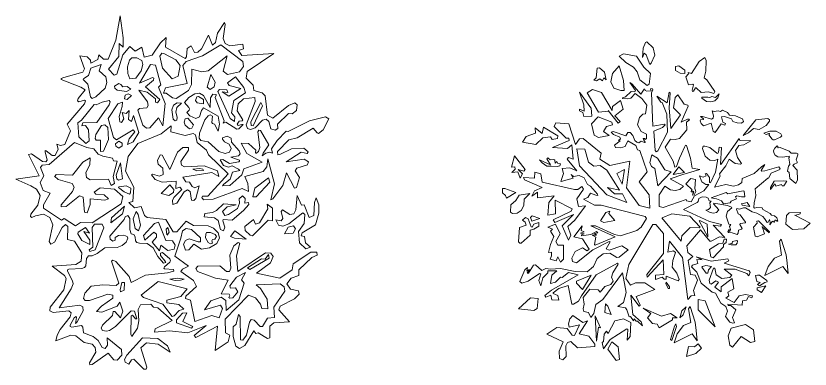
# Model space of a CAD drawing. Header units: millimetres. Extents: x -63086 to 144078, y -129912 to 13382.
# Drawn here: x 59183 to 61656, y -59137 to -58039 of the extents above; entities that cross this region are included whole.
import ezdxf

# ---------------------------------------------------------------- set-up
doc = ezdxf.new("R2010")
doc.units = ezdxf.units.MM
doc.layers.get('0').update_dxf_attribs({"lineweight": 0})
doc.layers.add('観葉植物', color=92, linetype='Continuous', lineweight=9)

# ---------------------------------------------------------------- blocks, each defined once
blk = doc.blocks.new('樹木平面（CAD素材.com）6bed74b0')
at = {"color": 0, "linetype": 'ByBlock', "lineweight": -2}
for points in [[(414.9, 166.3), (418.3, 175.2), (404.5, 183.1), (348.4, 175.2), (396, 204.6), (414.5, 201.2), (417.9, 206), (403.5, 217.3), (365.8, 215.3), (331.6, 198.5), (323, 196.8), (322.3, 207.3), (357.5, 243.7), (383, 249.8), (433, 279.8), (445.2, 264.9), (449.3, 263.4), (464.2, 273.9), (482, 308.3), (471.8, 314.7), (421.9, 302.2), (355.3, 269.5), (349.4, 269.9), (320.8, 241), (303.7, 215), (306.8, 201.6), (297.8, 204.8), (285.6, 202), (273.7, 193.9), (276.8, 202.3), (294.9, 227.7), (269.1, 271.9), (263.4, 273), (260.3, 267.8), (266.4, 219.7), (262.4, 206.6), (254.2, 200.9), (252.9, 204), (254.4, 211.1), (231.6, 231.7), (209, 233), (226.8, 201.2), (274.1, 173.8), (216.6, 153.2), (210.5, 134.2), (173.6, 101.6), (150.6, 99.8), (154.9, 105.6), (174.1, 120.9), (181.4, 142.7), (204.4, 147.6), (200.4, 152.3), (180.9, 162), (169.5, 157.9), (153.8, 163), (143.2, 180.9), (151.6, 182.1), (172, 169.8), (202, 174.5), (204.1, 176.5), (203.3, 179.7), (176.1, 189.4), (200.9, 193.4), (205.3, 200.1), (202.1, 209.4), (179, 236.5), (177.3, 248.5), (165.7, 254.8), (150.6, 249.6), (150.2, 245.2), (156.4, 237), (170.9, 229.8), (178.1, 215.8), (172.9, 205.3), (159, 201.2), (139.5, 206.7), (106.2, 236.8), (83, 240.8), (78, 248.2), (79.1, 263.8), (95.5, 305.8), (106.2, 318.4), (111.8, 320.7), (119.4, 317), (117.6, 297.6), (119.6, 294.2), (125.5, 292.2), (137.2, 270.5), (140.9, 292.4), (137.5, 316.7), (91.9, 342.3), (85, 335), (79.2, 315.1), (67.8, 309.3), (48.6, 317.5), (39.8, 328.5), (47.3, 335.8), (48, 339.6), (45.7, 344.3), (32, 359.2), (46, 375.4), (64.2, 386.6), (79.1, 388.3), (91.4, 380.8), (112.4, 344.2), (113.3, 374.1), (120.6, 385), (130.8, 384.7), (130.8, 381.8), (128, 375.4), (155.7, 302.6), (152.6, 295.6), (160.7, 298.3), (195.4, 276.5), (201.2, 277.6), (214.5, 291.2), (211.1, 290.9), (199.9, 287.5), (196.2, 291.8), (202.2, 301.2), (212.4, 302.6), (214.2, 305.2), (195.9, 333.4), (199.1, 355.6), (216, 370.5), (251.3, 374.8), (252.3, 362.3), (224.2, 290.1), (228.7, 278.4), (237.5, 275.6), (252.1, 280.8), (274.8, 304.6), (287, 307.2), (294.7, 300), (300.7, 277.5), (314.4, 273.5), (323.4, 278.2), (321.8, 291.8), (355.8, 325.3), (367.1, 323.9), (381.4, 334.7), (383.2, 352.4), (375.6, 358.2), (356.1, 349.6), (307.5, 311), (290.4, 320.2), (284, 380.5), (273.7, 389.2), (248.3, 396.7), (246.1, 413.4), (224.4, 435.3), (227.1, 455.4), (310.9, 512.3), (210.7, 505.4), (200.4, 521.4), (215.7, 526), (213.8, 540.6), (173, 535.3), (159.3, 543.3), (153.1, 558.4), (159.3, 602.5), (157, 608.2), (134.8, 575.5), (128.4, 546.3), (119.7, 537.4), (106.7, 568.9), (85.7, 526), (73.4, 515.5), (63.8, 515), (53.5, 536), (40.7, 527.8), (38.9, 501.8), (34.3, 496.7), (-26.7, 531), (-24.4, 561.8), (-42.6, 545.1), (-68.2, 506.1), (-92.9, 500.8), (-100.4, 531), (-121.4, 519.1), (-137.9, 533.5), (-159.4, 507.7), (-178.8, 447.2), (-186.5, 444.9), (-204.8, 463.2), (-172.1, 502.2), (-171, 543.1), (-158.2, 531.4), (-158.2, 560.2), (-168.3, 628.7), (-181.5, 553.4), (-205.3, 494.2), (-219.4, 493.8), (-234.7, 507.5), (-237.9, 493.1), (-259.2, 482), (-260.3, 491.3), (-270.8, 501.8), (-293.4, 505), (-279.2, 464.2), (-283.8, 454), (-343.3, 437.4), (-351.4, 434.2), (-351.6, 431.1), (-290, 407.4), (-277, 398.9), (-298.6, 371.9), (-300.9, 364.9), (-296.9, 361.2), (-278.8, 366.9), (-275.9, 364.6), (-278.9, 355.2), (-333, 291.5), (-322.5, 271), (-340.4, 229.2), (-354.2, 225.7), (-365.4, 229.8), (-361.3, 214.3), (-370.3, 194.4), (-380.2, 194.7), (-398.6, 209.3), (-401.5, 209.7), (-402, 206.2), (-395.1, 180.2), (-399.5, 174.4), (-409.9, 176.1), (-444.1, 199.5), (-453.9, 197.9), (-420.2, 131.6), (-492.7, 120.8), (-446.3, 100.7), (-428.8, 89.8), (-417.3, 70), (-423.9, 40.4), (-445.8, 12.3), (-447.3, 4.5), (-442.8, 1.7), (-431.8, 7.2), (-406.5, 12.3), (-386.6, 1.9), (-377.8, -20.9), (-389.3, -72.7), (-383.4, -80.8), (-372, -74.7), (-349.1, -29.6), (-338.3, -20.6), (-331, -26), (-331.6, -66.6), (-310, -71.6), (-287.2, -108.5), (-289.1, -133.8), (-305.7, -145), (-379.4, -149.6), (-341.7, -179), (-335.7, -188), (-343.6, -223.6), (-386, -277.1), (-386.9, -288.5), (-376.4, -294.3), (-328, -288.5), (-321, -294.6), (-323.5, -307.4), (-354.5, -346.2), (-363.7, -364.2), (-368, -382.4), (-321.9, -364.8), (-305.6, -366.6), (-280.6, -386.7), (-255.5, -391.9), (-245.4, -402.8), (-243.8, -417.1), (-263.6, -450.5), (-262.9, -456.4), (-254.9, -455.4), (-205.4, -420), (-187.3, -441.5), (-177.2, -442.3), (-162.4, -426.7), (-163.8, -408.9), (-208.6, -372.1), (-207.2, -395.8), (-214.8, -406), (-224.4, -403), (-236.3, -380.4), (-251.7, -368.6), (-282.6, -357), (-284.6, -339.3), (-288.1, -334), (-318.2, -339.2), (-323.5, -337.2), (-323.4, -333.1), (-311.5, -309.9), (-305.7, -306.1), (-303.6, -309), (-307.1, -327.9), (-301.9, -322.7), (-283.3, -288.8), (-284, -276.4), (-293.9, -271), (-357.7, -279.3), (-320.9, -220.6), (-314.4, -205), (-316.1, -194.9), (-332.5, -165.7), (-332.1, -161.1), (-327.4, -158.7), (-287.7, -157.3), (-278.7, -154.1), (-274.6, -148.6), (-272.7, -125.8), (-266.8, -117.3), (-255.2, -117.8), (-240.1, -110.8), (-215.9, -92.7), (-177.2, -91.7), (-161.5, -85.4), (-148.8, -75.1), (-144.4, -62.3), (-146.3, -57.8), (-156.1, -53), (-173.6, -54.3), (-183.1, -60.5), (-183.5, -68.4), (-190.9, -72.4), (-199.6, -65.4), (-200, -56.5), (-155.1, -4.4), (-152.9, 3.5), (-144.2, 7.9), (-137.4, -1), (-137.8, -35.2), (-133.8, -49.2), (-125.7, -50.8), (-120.9, -58.4), (-119.8, -71.1), (-115.8, -76), (-108.3, -78.4), (-84, -79.2), (-65.4, -93.1), (-50.7, -119.2), (-32.7, -140.8), (-26.1, -138.7), (-28.5, -132.6), (-42.3, -116.3), (-42.1, -109.2), (-36.6, -107.6), (-13.8, -126.7), (-11.5, -132.7), (-13.3, -137.6), (-29.9, -151.4), (-32.2, -156), (-29.5, -157.6), (-1.5, -160.2), (-1.4, -164.8), (-20.6, -170.1), (-88.6, -178.1), (-133.7, -200.4), (-139.7, -182.2), (-181, -135.2), (-191.3, -130.6), (-195.2, -133.9), (-172.4, -202.3), (-180.4, -209.9), (-222.2, -207.8), (-258.5, -212), (-278.4, -233.4), (-281.8, -250.1), (-276.8, -256.7), (-263.9, -256.6), (-206.5, -237.2), (-191.1, -239.5), (-190.6, -248.8), (-226.5, -273.6), (-241.3, -290.4), (-224.8, -292.7), (-177.4, -273.9), (-169.1, -261.3), (-159.2, -289.9), (-166.7, -310.6), (-184.6, -290.3), (-189.6, -290.2), (-191.4, -303.5), (-222.8, -332.8), (-227, -342.6), (-222.5, -349.4), (-210.1, -352), (-201.5, -349.6)], [(-38.4, 512.6), (-44.6, 503.1), (-36.3, 465.9), (-6.2, 432.5), (13, 441.7), (18.7, 474.3), (5.3, 492.6), (-31.7, 512.1), (-38.4, 512.6)], [(-280.9, 434.5), (-266.5, 443.8), (-259.8, 466.5), (-227.4, 477.6), (-233.1, 457.5), (-213, 439.3), (-209.1, 421.7), (-214.3, 403.6), (-243.6, 377.1), (-255, 372.3), (-260.3, 376.7), (-268.5, 416.4), (-283.5, 430.6), (-280.8, 434.7)], [(208.2, 403), (169.9, 379.2), (149.8, 392.7), (167.4, 390.4), (164.2, 399.3), (141.1, 400.2), (136.3, 393.8), (174.4, 310), (188.1, 300.4), (188.6, 314.6), (179, 327.6), (186.1, 365.5), (222.4, 389.5), (216.7, 406.4), (191.3, 439.3), (166.4, 420.6), (171, 412.3), (207.9, 402.8)], [(-185.4, 409.8), (-171.8, 418), (-165.6, 415.1), (-160.2, 408), (-145.9, 409.1), (-135.3, 400.7), (-148.1, 393.7), (-177.2, 397.9), (-184.5, 403.9), (-185.4, 409.7)], [(-2.7, 307.1), (3.6, 302.4), (8.6, 304), (9.6, 314.2), (5.8, 329.8), (8.3, 344), (22.8, 356.9), (9.5, 357.9), (-2.1, 351), (-6.9, 336.3), (-2.9, 307.2)], [(-201.5, -349.3), (-182.7, -337.4), (-134, -288.2), (-123.2, -289.3), (-116, -313.8), (-120.6, -313.7), (-129.1, -301.6), (-134, -304.2), (-135.1, -361), (-131.7, -368.6), (-114.5, -342.1), (-109.6, -320.2), (-111.9, -284), (-104.9, -269.8), (-72.2, -267.4), (-64.6, -277.4), (-50.4, -279.6), (-5.8, -319.1), (-58.7, -344.6), (-60.8, -355.4), (-14.9, -350.4), (42.9, -356.8), (99.6, -334.6), (62.6, -365), (67.6, -371.6), (134.7, -336.7), (128.3, -411.8), (168.1, -385.1), (173.6, -364.7), (159.9, -356.8), (158.7, -314.5), (231.4, -239.6), (253.7, -247.8), (268.8, -267.9), (272.9, -281.2), (291.7, -282.3), (289.6, -252.1), (268.8, -219), (255.6, -207.6), (329.8, -205.1), (343, -214), (345.1, -227.9), (310.6, -277.3), (312.9, -309.2), (290.3, -311.5), (275, -336.9), (268.4, -336.9), (249.6, -317.9), (240, -315.4), (235, -323.4), (225.4, -364.3), (213.8, -380.1), (206.9, -378.9), (205.5, -306), (200.3, -300.3), (193, -330), (184.1, -338.9), (183.8, -368.4), (191.8, -398.1), (203.5, -405.4), (220.2, -396.3), (247.8, -350.4), (254.7, -359.3), (261.5, -357.4), (290.3, -374.8), (297.8, -372.1), (297.8, -336.4), (310.8, -325.9), (359, -322.7), (326.1, -285.3), (330.3, -273.6), (374.6, -251.2), (389.8, -236.3), (387.7, -226.3), (362.3, -221.2), (351.4, -205.1), (364.7, -186.6), (388, -178.4), (388.7, -161.6), (428.5, -123.2), (445.6, -115.7), (444.9, -106.4), (426.1, -106.4), (370.2, -142.1), (367.5, -161.2), (328.8, -186.9), (256.8, -171.5), (300.3, -139), (308.9, -119.4), (300.7, -108.8), (284.6, -107.8), (198.6, -166.4), (194.4, -118), (204.7, -78.6), (199.2, -76.5), (185.5, -86.4), (173.2, -115.9), (176.4, -155.4), (172.1, -166.1), (162.7, -166.1), (141.9, -149), (73.8, -150.2), (67.2, -157), (72.5, -165.9), (128.7, -186.7), (167.9, -192.9), (146, -235.8), (171.8, -236.7), (173.2, -241.1), (170.5, -247), (173, -249.7), (183, -247.7), (198.1, -229.6), (191.2, -216.6), (175.7, -217.8), (173.9, -211.1), (194, -184.4), (222.1, -169.6), (210, -192), (218.2, -202.5), (201.3, -254.6), (161.9, -287.8), (161.3, -256.3), (146.9, -246.4), (114.7, -257.3), (95.1, -285.4), (144.5, -271), (151, -281.3), (140, -310.8), (117.1, -302.9), (64.6, -322.1), (51.3, -255.6), (35.9, -249.8), (36.6, -242.6), (69.4, -213.1), (59.9, -194), (21.1, -166.5), (26.3, -159.4), (44.8, -149.4), (2.4, -118.8), (21.1, -62.4), (26.1, -39.5), (37.5, -32.7), (53.8, -35.4), (82.1, -61.7), (82.1, -73.6), (74.5, -74.5), (46.9, -64.9), (35, -69.7), (28.9, -81.6), (35.7, -99.6), (46.2, -98.7), (61.5, -81.1), (85.7, -96.6), (110.4, -92.5), (133, -79.5), (141.5, -61.2), (136.7, -45.7), (122.7, -32), (105.6, -24.2), (60.6, -23.1), (38, -9.4), (8.1, -42.7), (-2.7, -42.5), (-25.3, -4.4), (-84.4, 1.8), (-92, 8.4), (-102.6, 35.6), (-123.8, 31.5), (-140.5, 48.8), (-128.4, 51.8), (-125.4, 95.6), (-151.9, 145.9), (-142.8, 191.3), (-113.1, 231.5), (-40, 262.4), (-8.7, 287.3), (-9.9, 267.8), (34.7, 256.4), (59.1, 262.6), (66.4, 259.2), (71.9, 234.5), (101.2, 211), (107.1, 196.8), (168.1, 137.7), (105.5, 68.5), (87.9, 68), (86.5, 63.4), (91.3, 56.3), (121.9, 59.1), (211.9, 92.4), (231.8, 82.6), (229.3, 107.1), (220.4, 128.8), (276.8, 144.5), (288.9, 159.1), (291.6, 184), (312.7, 106.4), (301, 56.3), (307.4, 59.3), (338.7, 100.9), (349.7, 140.9), (375, 92.9), (380.7, 94.5), (389.9, 125.6), (376.6, 147), (382.1, 154.8), (415.2, 165.8)], [(-372.1, 130.1), (-361.4, 120), (-317.7, 107.2), (-311.1, 96.3), (-316.4, 82.8), (-351.3, 40.7), (-351.5, 35), (-335.8, 36.4), (-294.2, 69.1), (-283.5, 64.7), (-279.1, 17.9), (-270.5, 15.9), (-261.6, 41.7), (-261.1, 59.5), (-216.1, 55.8), (-204.5, 60.2), (-218.2, 72.5), (-244, 73.9), (-249, 80.5), (-229.8, 93.5), (-185.3, 89.4), (-160.1, 67.5), (-165.4, 44.2), (-255.4, -15.2), (-291, -13.8), (-307, -23.9), (-342.4, -1.5), (-350.4, -6.8), (-406.8, 30.5), (-406.6, 41.4), (-386.3, 77.3), (-407.3, 85.5), (-416.9, 110.4), (-405.2, 131), (-416.2, 157), (-410.5, 164.3), (-389, 166.4), (-309.7, 234.9), (-272.3, 219.8), (-249.7, 214.8), (-236, 198.8), (-222, 192.4), (-191.7, 186), (-188.5, 177.6), (-177.7, 176.6), (-189.6, 128.7), (-185.7, 107.2), (-195.8, 101.7), (-204.7, 120.5), (-260.9, 119.3), (-272.5, 126.2), (-274.6, 141.9), (-262.9, 165), (-260.9, 187.2), (-284.6, 173.9), (-316.8, 133.7), (-367.5, 135.5), (-371.7, 129.4)], [(-197.1, -15), (-160.7, 13.1), (-154.2, 36.8), (-195, 0.4), (-197.5, -15.1)], [(-22.3, -52.7), (-24.8, -35.1), (-20, -28.9), (-15.7, -43.6), (-22.1, -53.1)], [(119.1, -66.9), (117.1, -71.4), (119.4, -77.9), (113.4, -80.2), (106, -76.5), (97.3, -61.4), (98.5, -49.9), (101.1, -45.3), (113.2, -45), (127.6, -51.2), (132, -57.6), (126.3, -65.6), (119, -66.9)], [(-167.6, -222.8), (-167.1, -229.1), (-155.4, -224.7), (-154.4, -200.8), (-162.3, -200.8), (-167.8, -223)]]:
    blk.add_lwpolyline(points, dxfattribs=at)
for points in [[(213.5, 486.7), (216.1, 471.6), (203.1, 454.6), (166.5, 446.5), (152.3, 457.2), (165.7, 504.8), (106, 457.5), (86.8, 454.4), (54.8, 463.2), (54.4, 415.4), (45.1, 396.6), (6, 372.2), (-5.3, 374.3), (-25.1, 388.3), (-32.7, 388.9), (-27.1, 404.9), (40.4, 418.5), (27, 474.2), (37.8, 487.3), (88, 504.8), (145.6, 539.2)], [(-143.7, 449.5), (-144.8, 470.8), (-139.1, 491.3), (-131.3, 498.4), (-116, 498.7), (-101, 490), (-97.5, 477.6), (-102.8, 457.6), (-119.6, 435.3), (-138.2, 433.3)], [(-27.8, 355.8), (-48.3, 407.3), (-41.7, 414.7), (-57.9, 475), (-73.5, 477.7), (-108.2, 419.5), (-66.8, 437.3), (-63, 435.4), (-63.9, 428.6), (-89.5, 407.6), (-44, 369), (-52.2, 358), (-58.4, 360.1), (-57.9, 370.6), (-84.2, 391.8), (-109.8, 397.5), (-82.4, 361), (-80.5, 350), (-85.1, 343.2), (-108.2, 340.9), (-113.2, 335.4), (-97.9, 288.6), (-86.5, 279.2), (-75.7, 280.8), (-48.8, 311.4), (-35.6, 286.9)], [(112.1, 399.8), (124.4, 407.8), (128.1, 422.2), (114.6, 446.4), (102.5, 406.9)], [(-152, 382.6), (-155, 370.8), (-146.2, 369), (-133.1, 381.6), (-143.6, 386.5)], [(66.3, 365.7), (72.2, 358.3), (91.9, 355.6), (91.9, 368.6), (75.7, 378.2), (70.9, 377.1)], [(-264.2, 240.4), (-266.1, 274.3), (-276, 287.7), (-287.7, 287.3), (-284.3, 296.1), (-241.1, 297), (-202.3, 352.5), (-199.4, 361.9), (-202.3, 365.9), (-223.9, 360.1), (-242.9, 351.7), (-249.3, 352.8), (-288, 304.2), (-299.7, 296.3), (-296.8, 252.3), (-275.2, 231.6)], [(-110.3, 266.3), (-127.2, 237.1), (-145.5, 228.4), (-140.4, 246.7), (-122.6, 268.4), (-127, 274.1), (-179.5, 243.5), (-188.9, 250.4), (-205.5, 309.7), (-175.6, 355.4), (-160.3, 360.4), (-161.7, 346.5), (-171, 316.1), (-169, 299.7), (-163.7, 296.9), (-156.7, 308.1), (-161.5, 328.2), (-149.6, 324.8), (-139.8, 334.2), (-142.3, 306.8), (-132.4, 300.4), (-126.3, 318.6)], [(239, 298.9), (240.4, 287.9), (246.6, 286.8), (275.1, 348.7), (270.3, 359.4)], [(31.6, 298.3), (34.8, 288.5), (47.8, 277.5), (55.6, 279.6), (60.8, 290.3), (42.8, 310.4), (34.3, 308.6)], [(-220.1, 208.3), (-204.4, 243.9), (-206.2, 281.5), (-216, 290.2), (-226, 288), (-243.4, 259.7), (-245.4, 247.1), (-242.5, 242.2), (-229.5, 242.7), (-229.1, 206.9)], [(-172.6, 239.6), (-162.2, 232.7), (-162.2, 224.3), (-171.7, 217.5), (-181.3, 223.9), (-182.3, 230.7)], [(10.4, 204.6), (27.1, 219.2), (44.7, 219.2), (44.9, 211.6), (21.4, 175.8), (22.7, 164.6), (32.1, 159.6), (93.1, 162.5), (135.1, 146.8), (139.2, 128.7), (117.8, 141.7), (26.8, 126.7), (36.4, 113), (47.9, 111.1), (56.3, 98.1), (64.8, 94.2), (77.6, 100.2), (67.7, 60.9), (61.6, 54.3), (53.8, 55.4), (49.5, 82.6), (41.9, 87.8), (31.4, 81.2), (8.1, 46), (-4.4, 42.4), (-5.4, 54.5), (-1, 64.1), (24.1, 89), (17.7, 96.5), (4.9, 92.2), (6.5, 115), (-36.9, 111.1), (-58.6, 120), (-70.9, 134.2), (-67.7, 136.7), (-45.3, 130.1), (-34.1, 135.6), (-34.8, 155), (-49.9, 168), (-51.7, 178.7), (-43.5, 196.1), (-37.1, 195.4), (-13.8, 150.9)], [(-180.5, 133.2), (-178.4, 121.6), (-172.7, 117.8), (-160.9, 122.1), (-167.1, 171.5)], [(89.6, 152.4), (79.6, 153.7), (58.6, 151.6), (70.3, 146.9), (91.6, 147.6)], [(298.4, 111.8), (255.5, 65.9), (245.4, 66.3), (251.1, 92.6), (293.8, 124.8)], [(-155.8, 81.7), (-173.7, 95.3), (-172.4, 97.5), (-149.1, 100.6), (-135.1, 93.1), (-135.9, 78.8), (-139.2, 74.5)], [(-1.2, 88.8), (-1.6, 79.7), (-16.9, 69.7), (-40.1, 76.4), (-13.1, 103.1)], [(153.8, 44.1), (131.9, 23.5), (119.2, 17.6), (95.8, 14.1), (93.8, 3.6), (125.5, 1), (136.9, -8.1), (144.2, -36.1), (153.7, -39.8), (158.1, -28.7), (151.5, -8.3), (152.6, -4.3), (180.3, -6.2), (216.2, 23.4), (232.4, 42.4), (231.2, 48.2), (220.3, 46.5), (220.8, 61.3), (212.7, 69.2), (202.8, 59.8), (203.1, 45.8), (196.9, 30.2), (169, 10.6), (157.8, 7.7), (150.7, 20.5), (165.7, 35.3), (192.8, 41.4)], [(409.1, -77.1), (405.9, -57.4), (395.2, -55.6), (398.6, -45.8), (440.6, -21.3), (450.2, 15), (450.7, 40.8), (442.2, 62.9), (436.7, 48.8), (434.7, 8.1), (420.3, 1.3), (405.4, 41.2), (396.5, 39.6), (383.1, 69.6), (379.4, 25.7), (373, 13.4), (360.2, 10.6), (337.4, 25.3), (333.7, 20.2), (338.7, -1.7), (333, -8.8), (316.8, -5.6), (325, -22.3), (339, -24.8), (357.5, -17.9), (400.6, 15.7), (406.8, 10.6), (404.8, -17), (386.9, -42.1), (390.8, -77.5), (410.2, -95.8), (425, -90.3)], [(221.7, -38.9), (236.3, -53), (244.5, -55.1), (292.9, -6.7), (306.6, -8.5), (306.4, 30.6), (290, 43.1), (292, 29), (265.5, -15.1), (253.6, -19.2), (247.2, -4.6), (220.1, -26.3)], [(-127.2, -2.3), (-121.3, -32.8), (-111.1, -39.3), (-104.9, -21.8), (-112.4, 11.1), (-117.9, 20.3)], [(-247.8, -18.7), (-224.1, -19.1), (-219.3, -30.7), (-245.7, -98.6), (-262.5, -103.7), (-264.9, -99.3), (-252.6, -90.7), (-255.3, -29.4)], [(-61.4, -16.6), (-48.8, -13.1), (-25.3, -70.2), (-4.9, -70.7), (3.1, -83.9), (-0.1, -96.3), (-19.8, -101.3), (-41.3, -84.6), (-45.4, -102), (-68.7, -74.6), (-54.7, -59), (-54.7, -50.4), (-63.6, -43.7), (-91.3, -68.4), (-95.3, -54.7)], [(355.4, -28.5), (343.8, -48.9), (371.2, -47), (378.3, -33.1), (372.1, -24)], [(-298.5, -43.9), (-300.1, -49.4), (-287.7, -69.9), (-262.6, -82.7), (-262.6, -69.2), (-281.1, -42.3), (-264, -47.1), (-276.1, -29.3)], [(175.8, -57.3), (188.1, -62.1), (223.9, -65.5), (188.8, -39.5)], [(272.1, -127), (283.7, -128.1), (294.2, -113.5), (296.3, -124.5), (236, -160.3), (228.4, -154.4)], [(-94.9, -247.3), (-35.2, -267.6), (-6, -305.8), (0.4, -303.7), (16.1, -287.7), (30.5, -283.4), (15, -268.5), (-22.5, -264), (-22.5, -255.1), (21.4, -243.6), (41, -219.9), (-49.4, -197.3), (-103.1, -240.4)], [(3.7, -194.1), (19.7, -193.6), (31.4, -190.2), (11.7, -187.5), (-13.7, -190.2)], [(26.5, -296), (39.5, -295.3), (26.9, -321.4), (57.8, -336.9), (54.3, -342.6), (7.5, -326.1), (7.5, -317)], [(-98.5, -372.4), (-50.8, -374.7), (-20.4, -397.7), (-12, -417.4), (-49.4, -392.7), (-86, -387.9), (-103.6, -404.1), (-85.1, -463.6), (-87.3, -469.8), (-94.8, -469.7), (-125.5, -438.9), (-132.8, -441.5), (-140.7, -454.6), (-152.5, -448.4), (-154.2, -440.4), (-147.6, -426.8)]]:
    blk.add_lwpolyline(points, close=True, dxfattribs=at)
blk = doc.blocks.new('樹木平面（CAD素材.com）01facb8e')
at = {"color": 0, "linetype": 'ByBlock', "lineweight": -2}
for points in [[(-39.9, 528.8), (-41.8, 499.2), (-36.5, 512.5), (-29.7, 507.8), (-19.2, 478.1), (-14.4, 481.5), (-3.5, 506.6), (-8.7, 529.9), (-27.7, 548.5), (-31.9, 545.6)], [(-20.7, 416.3), (-16.6, 449.5), (-37.6, 469), (-60.3, 503.6), (-100.5, 510.6), (-113.8, 503.6), (-93.5, 483.9), (-69.2, 468.9), (-57.9, 455), (-49.8, 430.2), (-27.3, 411.8)], [(183.6, 393.6), (158.4, 429.8), (150.9, 436.1), (155.9, 457.3), (156.9, 490.1), (152.1, 499), (135.1, 486.9), (111, 449.4), (100.9, 452.4), (101.4, 448.1), (93.8, 439.2), (102.2, 414.2), (114.8, 416.5), (117.4, 414), (113.6, 397.5), (114.6, 394), (116.9, 394.3), (123.2, 404.6), (125.8, 404.8), (140.7, 390.7), (163.7, 392.1), (181.1, 387)], [(-135.1, 449.1), (-140.1, 423.2), (-131.1, 403.7), (-108.8, 396.7), (-99, 396.8), (-101, 427.7), (-113.9, 473)], [(89.8, 460.1), (71.6, 473.5), (60.9, 471.8), (61.7, 459.4), (75.7, 450.6), (90.8, 449.3)], [(-186.1, 436.5), (-192.7, 429), (-184.8, 426.9), (-174.7, 433.1), (-166, 426.9), (-161.5, 435.6), (-154.3, 430.2), (-160.3, 454.2), (-175.8, 467.1), (-182.3, 466.2)], [(-200.5, 292.9), (-191.6, 257.6), (-178.6, 250.1), (-145.3, 256.6), (-163.2, 269.3), (-153.6, 285.1), (-135.1, 289.9), (-136.8, 298.4), (-179.9, 315.2)], [(288.7, 264.8), (304.2, 279), (321.3, 275.6), (343.8, 287.5), (353.7, 300.9), (354, 305.6), (348.5, 310), (310.9, 305.6), (271.8, 257)], [(-305.3, 255.2), (-306.3, 247), (-322.8, 244.6), (-327.6, 253.1), (-351.5, 249.4), (-373.8, 229.1), (-415.3, 236), (-404, 253.5), (-375.2, 264.4), (-375.5, 280.2), (-354.3, 263.1), (-350.2, 282.9)], [(415.6, 141.2), (417.7, 122.8), (435.4, 107.9), (441.1, 118.4), (440.5, 149.4), (427, 163.2), (431, 167.1), (439.8, 171.8), (440.2, 174.7), (436.9, 181.1), (442.6, 196.3), (441.9, 199.9), (438.5, 201.5), (421.3, 201.4), (415.2, 208), (387, 219.4), (380.9, 218.7), (379.9, 219.8), (379.8, 223.8), (378.2, 224.6), (370.8, 217.4), (366.5, 209.9), (367.1, 202.7), (371.7, 195.2), (379.6, 190.2), (394.2, 189.8), (414.9, 192), (415.9, 190.7), (414, 187.5), (417.4, 166.1), (412.8, 161.2), (409.6, 145.8)], [(-237.2, 162.3), (-152.2, 71.9), (-89.9, 48.3), (-103.6, 75), (-128.6, 75), (-150.8, 94.5), (-112.8, 87), (-152.6, 148.6), (-173.5, 163), (-192.6, 161.3), (-209.8, 174), (-221.4, 214.4), (-245.7, 215.4)], [(-414.7, 138), (-428.4, 150.7), (-410.6, 145.5), (-406.5, 150.7), (-439.7, 193.9), (-449, 157.9), (-439.4, 159.6), (-438, 152.4), (-448.6, 141.8), (-429.4, 143.8), (-422.9, 124.3)], [(-299, 161.9), (-297.2, 168.4), (-304.7, 170.1), (-307.8, 176.3), (-313.2, 170.2), (-314.8, 179.6), (-317.6, 182), (-329.3, 181.1), (-335.8, 187.7), (-339, 184), (-327.9, 166), (-362.7, 181.1), (-354, 171.4), (-339.1, 161.4), (-326, 161.5), (-306.8, 160.8)], [(48.2, 143.5), (28.4, 149.7), (5.3, 186), (-12.6, 197), (-18.8, 172.6), (-13.7, 160.7), (-3.3, 154.3), (6.2, 100.6)], [(-97.1, 151), (-104.9, 105.8), (-121.7, 138.7)], [(71.8, 159.5), (89.7, 141.5), (54, 135.8)], [(-243.4, 88.7), (-230.4, 98.3), (-225.2, 89.4), (-245.8, 59.6), (-240.6, 35.6), (-219.1, 37.6), (-252, -6.6), (-274.2, -26.4), (-265, -53.1), (-271.8, -69.2), (-291.7, -24.7), (-256.1, 10.9), (-314, -13.4), (-320.1, -5.9), (-263.9, 20.9), (-260.5, 29.1), (-313.6, 55.1), (-312.6, 13.3), (-335.9, 8.5), (-332.8, 47.9), (-317, 69.5), (-368.8, 63), (-368.4, 80.1), (-386.6, 68.1), (-377.7, 84.6), (-354.4, 95.2), (-408.9, 118.5), (-411.6, 126), (-378, 123.6), (-376.7, 142.5), (-358.2, 137), (-354.4, 111.3), (-253, 88.7)], [(109.4, 123.2), (123, 120.1), (121.5, 92.1), (124.2, 82.5), (119.1, 71.7), (114.2, 70.9), (114.9, 75.5), (118.2, 80.8), (116, 83.1), (112.7, 80.4), (110.3, 82.3), (111.2, 86.1), (113.2, 87.4), (93, 106.6)], [(356.7, 94.9), (357.4, 88.9), (369.3, 104.9), (371.6, 104.9), (373.3, 99.3), (391.4, 104.2), (393, 100.1), (398.4, 100.5), (407.5, 114.4), (399, 116.2), (368.5, 114.4)], [(-436.2, 79.6), (-469.8, 91.5), (-477.1, 91.5), (-477.1, 78.7), (-468.4, 70), (-464.8, 61.6)], [(-392.8, 76.4), (-410.2, 58.6), (-410.9, 38.5), (-419.1, 23.4), (-432.1, 15.4), (-446.7, 14.1), (-452.4, 18.2), (-451.5, 40.6), (-436.2, 54.3), (-425.5, 71.4)], [(171.9, 63.2), (219.2, 79.9), (224.4, 75), (272.2, 84.8), (274.7, 83.1), (277.2, 65.9), (267.2, 66.2), (251.9, 69.5), (247.9, 65.8), (251, 59.3), (234.5, 52.6), (231.5, 47.7), (211.2, 43.7), (204.5, 54), (188.8, 60.1)], [(-388.6, -27.3), (-384.8, -28.5), (-379.6, -19.1), (-364.7, -13.7), (-364.8, -25.2), (-380.2, -34.3), (-391.6, -37.2), (-391.6, -53), (-418.9, -78.6), (-423.7, -78.6), (-427.4, -73.7), (-425, -29.9), (-403.9, -22.3), (-406.4, -12.5), (-414.8, -6.4), (-405.5, 1.9), (-398, -2.6)], [(-385.7, -9.6), (-360.9, -1.1), (-385.2, 6.7), (-390.4, 1.6)], [(-155.6, 17), (-143.1, 21.4), (-146.2, 14.3), (-127.3, -8.1), (-162.2, -13.8), (-172.1, -8.8)], [(-298, -49.4), (-311.5, -72.7), (-305.3, -83.9), (-287.5, -83.9), (-287.2, -127.9), (-297.3, -137.3), (-305.5, -120.2), (-309.9, -133.4), (-329.5, -127.9), (-324.9, -117.7), (-324.5, -106), (-333.8, -107.4), (-327.7, -82), (-317.6, -57.8), (-327.7, -40.9), (-322.2, -34.8), (-336.6, -27.9), (-312.4, -19.5)], [(135.2, -9.1), (137.2, -7.5), (159.6, -19.5), (161.5, -58.1)], [(171.2, -120.6), (179, -123.6), (210.8, -89.1), (211, -82), (218.8, -75.8), (219.9, -65.3), (212.6, -66.2), (208.7, -77.7), (195, -79.9), (167.1, -97.8)], [(225.8, -81), (234.9, -83.8), (249.2, -83.8), (253, -78.6), (254.3, -71.9), (251.7, -69.7), (238.8, -72.8), (237.5, -77.7), (236.2, -79.2)], [(349.8, -150.7), (339.9, -178.3), (395.7, -150.7), (411.7, -172.6), (408.5, -140.6), (405.5, -114.6), (390.2, -66), (384.9, -72.4), (391.8, -115.7), (369.2, -124.7)], [(259.5, -241.9), (279.1, -238.3), (301.1, -241.6), (298.5, -248), (288.4, -243.9), (281.9, -255.8), (270.1, -257.2), (268.3, -271), (224.6, -267.5), (224.9, -271.6), (233.1, -272.1), (249.1, -285.3), (238.5, -308.9), (244.7, -325.9), (239.3, -327.4), (230.7, -323.6), (216.6, -305.9), (222.7, -289.3), (218.2, -275.5), (202, -264.5), (185.7, -234), (175.2, -230.5), (141.6, -202.9), (127.4, -168.6), (111, -151.5), (114.2, -146.7), (130.6, -141.5), (127.9, -129.1), (144.3, -130.5), (125.6, -121.1), (172.4, -133.7), (224.3, -127.1), (227, -132.8), (212.9, -140.8), (290.7, -164.5), (294.2, -169.8), (289.8, -179.4), (283, -172.5), (247.1, -159.5), (212.9, -159.5), (237.1, -177.3), (230.2, -185.3), (205.8, -188.3), (187.5, -176.6), (184.1, -155.6), (179.1, -156.1), (166.3, -193.5), (168.3, -203.4), (172, -205.2), (187, -195.4), (194.8, -199.7), (184.1, -214.5), (203.5, -229.2), (203.3, -213.9), (237.5, -188.1), (242.8, -220.5), (224, -230.5), (227.5, -241.7), (218.3, -249), (244.1, -263.1)], [(156.2, -171), (162.1, -171.2), (163.9, -160.7), (172.8, -150.3), (156, -147.7), (145.1, -150.5), (143.4, -153.1)], [(-201.5, -177.5), (-246.9, -196.2), (-246.7, -202.8), (-228.7, -222.2)], [(322.4, -178.1), (345.2, -194.3), (346.8, -198.8), (339.7, -200), (322.8, -210.4), (316.2, -206.5), (325.2, -200), (314.4, -197.8), (310.1, -179), (316.5, -177.6)], [(31.3, -203.8), (32.1, -199.6), (42.7, -213.9), (42.1, -219.6), (38.4, -219.5)], [(315.5, -217.5), (315.7, -222.9), (329.1, -231.5), (342.5, -211)], [(-390.3, -247.9), (-366.5, -250.2), (-369.5, -281.2), (-379.8, -287.9), (-427.7, -281.9)], [(-138.8, -299.7), (-149, -274.1), (-157, -267.3), (-158.9, -294.2)], [(131.8, -285.9), (185.2, -338.2), (153.5, -258), (131.8, -253.2)], [(-15.9, -296.6), (-25.7, -310.3), (-10.2, -327.9), (3.9, -330.4), (10.6, -341.6), (51.9, -316.2), (51.9, -310.1), (66.3, -310.1), (45.5, -297.3), (17.6, -304.8), (-39.7, -279.9)], [(66.8, -360.3), (56.9, -388), (112.7, -360.3), (128.7, -382.2), (125.5, -350.3), (122.5, -324.2), (107.2, -275.6), (101.9, -282), (108.8, -325.4), (86.2, -334.3)], [(80.5, -288.4), (94.4, -276.3), (85.5, -301.2), (74.3, -310.5)], [(-148.1, -359.1), (-127.8, -320.2), (-100.8, -313.6), (-77.8, -324.4), (-80.1, -368.4), (-89, -380.1), (-87.4, -346.7), (-90.8, -344.5), (-141.7, -377.6), (-162.5, -406.8), (-167.5, -386.9), (-162.5, -383.5), (-160.5, -361.4), (-154.1, -351.8)], [(45.5, -377.7), (49.9, -381.3), (64.2, -337), (62.6, -329.5), (58.3, -335.9)], [(278.8, -331.1), (304.1, -347.6), (308.7, -383.9), (294.5, -386.8), (266, -368.3), (239, -402.1), (230.6, -395.7), (225.1, -366.3), (234.9, -342.3)], [(124.3, -421.5), (141.7, -404.6), (132.3, -390.9), (120.9, -401), (101.2, -399.8), (95.1, -431.1)]]:
    blk.add_lwpolyline(points, close=True, dxfattribs=at)
for points in [[(-294.9, 113.6), (-257.9, 123.7), (-263.9, 135.2), (-256, 129.4), (-238.8, 132.6), (-223.4, 125.3), (-212.5, 104.8), (-203.2, 99), (-181.3, 74.5), (-181.1, 70.5), (-187.1, 71.3), (-203.5, 77.4), (-212.2, 63.8), (-225.4, 58.3), (-190.6, 40.1), (-170, 39.9), (-33.7, 4.7), (-29.6, -1.7), (-45.3, -28), (-59.3, -39), (-110.2, -55.7), (-128.3, -51.4), (-188.1, -24), (-202, -24.2), (-126.9, -58.9), (-188.6, -84.6), (-191.5, -82.7), (-187.2, -59.5), (-198, -53.3), (-184.5, -53.3), (-190.7, -48.2), (-180.2, -46), (-184.8, -42), (-202.1, -50.8), (-231.1, -55.3), (-231.1, -52.7), (-223, -49.3), (-235, -47.3), (-223.3, -42.9), (-232.7, -38.7), (-229.4, -24.2), (-255.7, -58.5), (-228.3, -65), (-207.8, -97.1), (-213.7, -101.7), (-228, -92.9), (-251.3, -104), (-261.2, -124.5), (-259.8, -135), (-246.7, -139.6), (-196, -98.8), (-145.5, -72.5), (-142.1, -74.4), (-154.8, -95.8), (-145.3, -99.7), (-106, -86.2), (-85.8, -98.8), (-114.4, -121.3), (-121.7, -122.4), (-142.9, -109.5), (-164.1, -111.3), (-182.5, -125.9), (-193.6, -150.3), (-214.2, -167.5), (-251, -166.7), (-296.4, -156.7), (-328.2, -159.1), (-342.7, -157.1), (-355.2, -162.8), (-374.2, -145.7), (-380.7, -146.6), (-396, -171.3), (-401, -171.4), (-393.8, -159.6), (-402.1, -165), (-399.3, -153.8), (-408.3, -160.8), (-423.2, -197.3), (-417.4, -202.2), (-397.9, -196.3), (-362.3, -172.2), (-358.4, -173.3), (-364.1, -194), (-358.5, -210.9), (-352.3, -186.2), (-336.4, -170.5), (-336.1, -164.4), (-308.3, -164), (-323.5, -177.4), (-328.5, -203.1), (-312.5, -199.6), (-296.7, -184.1), (-291.2, -185.1), (-271.9, -169.6), (-242, -176.2), (-324.9, -224.6), (-345.6, -240.6), (-342.7, -246.5), (-327.4, -239.8), (-323.5, -254), (-301.9, -255.6), (-305.1, -240.7), (-319.2, -235.2), (-319.2, -232.8), (-302, -219.5), (-272.8, -210.1), (-261.7, -267.7), (-256.8, -268.3), (-241.1, -258.4), (-231.7, -241.9), (-186.1, -176.5), (-119.1, -140.1), (-117.3, -143.6), (-134.2, -170.8), (-137.7, -183.9), (-132.4, -196.6), (-140.3, -207.1), (-159, -213), (-173.8, -230.7), (-179.9, -223.1), (-205.5, -221.7), (-226.5, -247.4), (-223, -267.4), (-226, -282.9), (-224.7, -291), (-210.2, -293.7), (-202.1, -309.8), (-193, -296.4), (-187.1, -268.7), (-164.8, -253), (-103.8, -170.7), (-92.5, -231.3), (-100.7, -262.9), (-118.1, -275.6), (-94.3, -279.8), (-89.9, -285), (-83.4, -307), (-78.8, -305.9), (-69.7, -319.3), (-67.2, -313.8), (-61.1, -320.7), (-56.9, -320.7), (-41.6, -335.7), (-45.7, -323.1), (-71.8, -300.4), (-78.3, -240.4), (-51.5, -274.2), (-48.6, -270.6), (-61.3, -244.2), (-3.6, -221.8), (-34, -202), (-63.1, -201.6), (-78.6, -209), (-93.6, -188.5), (-84.4, -144.2), (-8.9, -20.5), (-0.4, -20.5), (24.2, -48), (24, -110.5), (-28, -175.6), (-27.3, -183.9), (22.4, -129.8), (25.4, -175.6), (-1.2, -177.3), (-0.8, -191.5), (19.3, -183.7), (26.3, -190.4), (31.7, -189.7), (32, -181.1), (69.6, -195.7), (72.2, -190.7), (65.6, -171.2), (50.7, -153.3), (53.1, -132.2), (60.7, -107.1), (55.4, -101.8), (37, -106.1), (42.6, -71.5), (83.1, -122.4), (99.5, -253.6), (110.5, -242.3), (121.8, -240.6), (117, -224.9), (129.7, -193.3), (122.8, -177.6), (108.1, -175.9), (100.9, -131.7), (115.3, -120), (99.2, -107), (96.4, -86.5), (139.2, -36.5), (167.7, -71.6), (172.2, -72), (198.3, -58.9), (214.4, -60.7), (178.4, -22), (200.9, -24.9), (204.5, -20.6), (166.6, -10.4), (86, 26.8), (128.4, 48.6), (131.6, 51.6), (134.3, 61.2), (143.9, 66), (156.3, 65.1), (162.7, 61.8), (166.1, 53.8), (172, 52.4), (168.4, 47.7), (170.1, 32.6), (164.4, 26.1), (155.4, 24.8), (169.2, 16.8), (179.6, 15.4), (189, 17.5), (196.6, 25.1), (179.7, 43.8), (180.4, 46.4), (223.2, 38.5), (235.4, 33.9), (236.2, 32.1), (222.8, 20.5), (219.3, 6.1), (227.4, -18.7), (233.4, -20.5), (229.7, -26.6), (232.4, -35.8), (231.6, -39.6), (228.2, -41.6), (228.2, -34.5), (224, -41.8), (226.4, -45.2), (237.2, -45.7), (253.1, -50.9), (256.1, -47.4), (257.5, -37.2), (266.9, -34.3), (268.7, -32.8), (261.6, -20.2), (262.4, -16.7), (279.2, -15.4), (279.1, -12.4), (262.1, 9.9), (256.4, 13), (251, 27.3), (252.6, 29.8), (260.5, 27.7), (273, 31.7), (279.7, 31.3), (300.4, 19.2), (314.4, 14.8), (332.8, 4.5), (338, -1.2), (346.3, -13.4), (349.7, -13.2), (353.5, -4.5), (356.3, -13.1), (354.7, -20.8), (361.8, -10.8), (364.3, -10.2), (368.7, -12.8), (369.6, -12.8), (370.9, -7.3), (371.7, -6.3), (373.1, -6.5), (378.3, -9.6), (379.5, -9.2), (376.4, 0.6), (369.6, 6.7), (360.4, 9.3), (355.5, 14.4), (333.6, 26.8), (331.5, 31.7), (314.4, 33.1), (306.7, 30.8), (305, 33.2), (306.3, 47.7), (311.8, 69.9), (309.8, 90.4), (348.5, 124.1), (350.9, 123.6), (359.5, 139.6), (385.6, 150.5), (387.3, 153.2), (383.4, 159.1), (339.5, 146.6), (330.4, 145.3), (328.1, 148), (339, 166.4), (329.5, 159.2), (306.4, 138.8), (269.1, 123.1), (267.9, 110.8), (256.9, 103.3), (241.5, 99.1), (218, 104), (182.7, 95.8), (200.7, 130.1), (198.3, 137.6), (218.2, 162.8), (228.8, 182.9), (246.8, 169.6), (263.1, 167.6), (267.1, 169.7), (254.4, 188.2), (248.1, 209.8), (258.5, 225.7), (273.6, 227.9), (295.4, 240.2), (261.5, 241.5), (259.2, 247.4), (202.6, 166.8), (201.6, 167.8), (204.2, 219.8), (196.7, 220.5), (195, 204.4), (193.3, 200.9), (189.7, 201.3), (167.9, 219.9), (152.3, 223.9), (146.9, 223.1), (145.2, 216.7), (153.3, 192.4), (168, 180.1), (183.5, 179.3), (192.7, 182.9), (186.1, 143.1), (169.7, 109.7), (167.6, 110.3), (167.5, 125.9), (158, 138.4), (153.5, 138), (156.2, 131.5), (147.2, 126.9), (136.2, 130.8), (142.9, 112.7), (155.4, 104.7), (164.8, 104.5), (149.1, 84.5), (120.9, 68.8), (109.6, 50.6), (95.6, 53.1), (94.2, 57.9), (22.4, 32.3), (10, 36.3), (9.9, 72.5), (28.2, 99.3), (45.9, 87.5), (60, 85.2), (74.7, 88.4), (86, 98.7), (44.1, 121.8), (84.1, 135.3), (137, 150.6), (113.3, 154.7), (107.8, 186.6), (95.4, 225.4), (92.6, 226.3), (89.3, 220.6), (79.9, 199.7), (73.5, 186), (64, 160.8), (59.1, 158.1), (54.1, 176.4), (28.9, 220.5), (45.4, 245), (60.5, 244.8), (74.1, 247.9), (96.8, 274.6), (95.6, 297.8), (104.3, 305.4), (103, 308), (98.3, 307.5), (78.5, 298.1), (100.6, 348.5), (99.3, 351.2), (88.5, 354.1), (68.9, 383.7), (60.5, 374.5), (54.5, 342.7), (77, 321.5), (46.5, 278.9), (41.1, 343), (44.4, 389.6), (41.1, 391.8), (34.9, 358.8), (2.8, 379), (15.8, 360), (19.3, 359), (34.3, 323.5), (36, 267), (5.7, 209.2), (1.3, 206.1), (-2.4, 209.8), (-6.4, 270.4), (20.8, 281.9), (29, 289.5), (26.6, 291.8), (-9.1, 285.8), (-13.4, 389.2), (-9.2, 398.7), (-10.3, 402.1), (-15.6, 403.1), (-16.4, 401.3), (-14.6, 395.3), (-27.7, 394.9), (-32.9, 397.2), (-34.5, 400.9), (-36.6, 400.5), (-47, 384.8), (-73.8, 416.8), (-80.8, 422.1), (-63.1, 396.4), (-65.1, 392.8), (-76.8, 393.2), (-94.4, 377.4), (-103.9, 373.7), (-104, 372.2), (-87.7, 370.6), (-77.9, 372.6), (-64, 387.6), (-43.1, 371.9), (-27.8, 350.7), (-31.9, 323.9), (-40.3, 323.1), (-50.6, 313), (-57, 289.7), (-45.5, 269.4), (-29.5, 260.5), (-29.1, 247.7), (-33.2, 244), (-35.6, 247.9), (-39.6, 247.7), (-37.9, 242.3), (-33.6, 236.1), (-33.7, 235.3), (-34.8, 235.2), (-45.7, 239.6), (-53.3, 234.4), (-59.7, 236), (-65.6, 241)], [(-148.1, 334.4), (-117.6, 295.3), (-110.7, 299.8), (-127.5, 317.6), (-102.2, 338.5), (-109.7, 365.2), (-135.4, 346.7), (-136.1, 334.7), (-169.7, 390.2), (-197.1, 399.5), (-213.5, 389.5), (-178.9, 329.3), (-147.2, 332.7)], [(-202.2, 343), (-237.2, 391.9), (-223.8, 351.9), (-222.8, 332.7), (-237.5, 338.8), (-238.2, 333), (-226.9, 327.9), (-224.5, 315.9), (-199.5, 316.6), (-201.8, 343.3)], [(143.4, 376.3), (162, 376.2), (168, 374.6), (174.5, 377.9), (185.6, 374.8), (196.8, 386.5), (192.8, 373.4), (184, 364.8), (171, 361.4), (158.1, 362.4), (143.2, 373.3), (143.3, 376.2)], [(235.2, 308.5), (213.6, 315.8), (204.3, 314.5), (208.6, 298), (216.8, 293.7), (214.8, 288.4), (203.6, 292.8), (184.6, 265.8), (178, 269.9), (172.5, 295.3), (148.1, 287.3), (141.2, 293.9), (137.6, 302.8), (138.6, 305.9), (148.5, 306.9), (148.9, 308.1), (139, 315.6), (145.2, 316), (172.8, 307.7), (178.4, 311.1), (179.3, 318.2), (175.7, 333.2), (181.9, 331.1), (194.4, 333.6), (200.9, 331.5), (207.3, 335.1), (223, 328.4), (229.7, 319.8), (248.3, 318.1), (269.7, 309.1), (273.2, 300), (266.4, 295.5), (252.9, 296.5), (239.4, 300), (235.2, 308.5)], [(-65.6, 240.9), (-71.2, 257.1), (-79.7, 265.7), (-87.1, 266.4), (-93.7, 255.2), (-133, 269.3), (-138.6, 267.4), (-131.4, 260.1), (-112.1, 251.2), (-109.8, 246.5), (-116.7, 241.3), (-111.3, 239.8), (-128.8, 227), (-125.9, 219.9), (-110.3, 217.9), (-95.8, 222.7), (-86.9, 239.9), (-62.4, 225.4), (-57.5, 212.6), (-50, 210.6), (-26.5, 143.8), (-51.8, 113), (-20.3, 71.9), (-18.6, 31.1), (-51.8, 39.4), (-91.6, 93.5), (-81, 176.4), (-143.3, 163.7), (-174.5, 183.2), (-170, 202.1), (-226.2, 247), (-237.9, 246.3), (-250.2, 228.8), (-270.8, 292.9), (-311.9, 296), (-317, 284.7), (-279, 248.3), (-271.1, 248.7), (-270.4, 240.8), (-322.1, 219.6), (-275.2, 216.8), (-261.8, 228.1), (-257, 182.9), (-271.8, 188.7), (-275.9, 182.9), (-246.4, 146.9), (-267.7, 156.2), (-291.7, 153.8), (-287.5, 138.7), (-295.5, 113.9)], [(365.6, 242.8), (369.7, 243.3), (387.9, 251.5), (392.3, 255.3), (388.8, 262.1), (374.5, 270.2), (354.8, 269.9), (336.6, 264.1), (343.5, 259.8), (352.3, 263.1), (353.9, 263.1), (354.1, 262.4), (351.8, 258.6), (362.1, 244.9), (365.6, 242.9)], [(267.6, 44.7), (284.7, 48.2), (292.6, 35.8), (269.1, 40.2), (267.1, 44.8)], [(18.9, 1.1), (78.7, -72), (81, -55.6), (106.8, -28.9), (135.2, -30.5), (137.7, -27.9), (105.9, 5.6), (49.5, 12.7), (19.5, 1.1)], [(432.9, 8.6), (480.4, -15.8), (461.1, -33.8), (425.7, -35.6), (405.2, -19.5), (406.8, 8.4), (415.5, 16.3), (450.4, 17.7), (449.8, 12.8), (432.7, 8.3)], [(330.8, -26.7), (338.7, -49.5), (315.5, -58.2), (309.3, -56.2), (303.7, -28), (315.1, -15.7), (314.6, -9.5), (319.6, -8.3), (354.4, -42.4), (353, -46.1), (330.8, -26.9)], [(-212.5, -319.6), (-227.1, -324.9), (-258.5, -303.5), (-268, -313.3), (-272.3, -329), (-269.4, -339.1), (-237.9, -331.8), (-253.4, -365.4), (-260.4, -364.8), (-275.7, -344), (-307.8, -340), (-339.5, -361.3), (-288.1, -385.1), (-301.2, -414.5), (-300, -437), (-290.1, -441.1), (-279, -431.1), (-280.2, -397.7), (-275.4, -386.6), (-265, -383.5), (-243.8, -403.3), (-189.9, -400), (-190.2, -391.8), (-208.4, -367.6), (-238.7, -360.6), (-212.6, -319.5)], [(-189.2, -304), (-184.4, -383.3), (-178.7, -339.6), (-172.3, -342), (-188.9, -304.1)], [(-136.7, -385.1), (-149.3, -408), (-123.5, -443.4), (-112.7, -439.5), (-117.1, -400.4), (-137.2, -384.8)]]:
    blk.add_lwpolyline(points, dxfattribs=at)

msp = doc.modelspace()

# ---------------------------------------------------------------- block references
at = {"layer": '観葉植物', "ltscale": 10}
for name, p in [('樹木平面（CAD素材.com）6bed74b0', (59675.6438, -58667.4028)), ('樹木平面（CAD素材.com）01facb8e', (61175.6438, -58667.4028))]:
    msp.add_blockref(name, p, dxfattribs=at)

doc.saveas('drawing.dxf')
